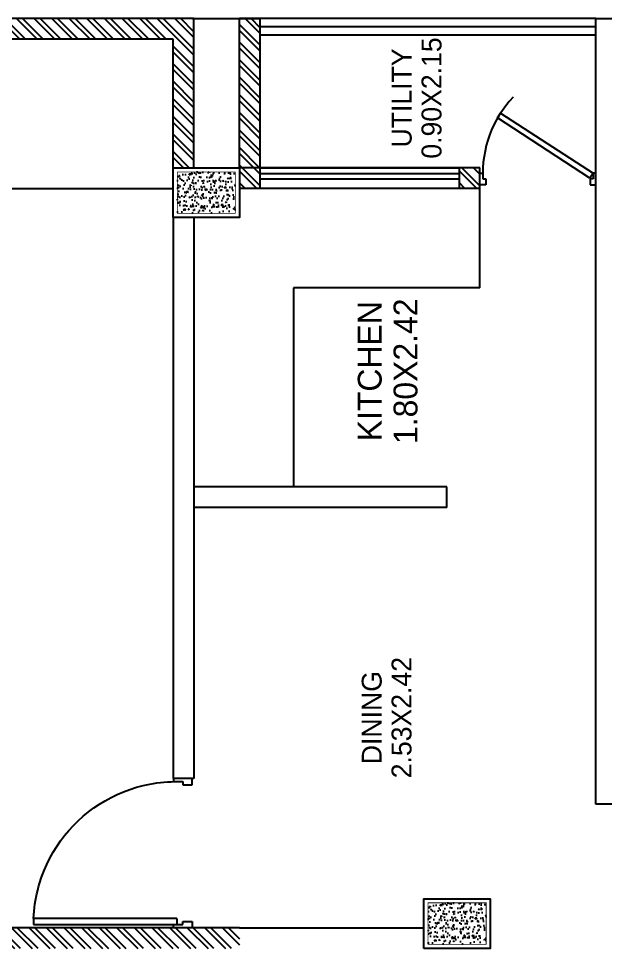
# Model space of a CAD drawing. Header units: inches. Extents: x 182687 to 187672, y -88924 to -84846.
# Drawn here: x 182927.2 to 183065.7, y -86237.3 to -86017.8 of the extents above; entities that cross this region are included whole.
import ezdxf
from ezdxf.enums import TextEntityAlignment as Align

# ---------------------------------------------------------------- set-up
doc = ezdxf.new("R2010")
doc.units = ezdxf.units.IN
doc.header["$MEASUREMENT"] = 0
doc.linetypes.add('PROYECCION', pattern=[19.05, 12.7, -6.35])
doc.styles.add('HemBha', font='GOTHIC.TTF')
pattern_1 = [(135, (184076.6587, -88524.891), (-2.0752047, -2.0752047), []), (135, (184076.6587, -88523.5075), (-2.0752047, -2.0752047), [])]

# ---------------------------------------------------------------- blocks, each defined once
blk = doc.blocks.new('REVISED COL LAYOUT')
h = blk.add_hatch()
h.set_pattern_fill('AR-CONC', color=5, scale=10, style=0)
h.set_pattern_definition([(50, (92031.887, -41023.41), (71.726, -6.2752), [7.5, -82.5]), (355, (92031.89, -41023.41), (-13.87513, 75.2192), [6, -66]), (100.4514, (92037.864, -41023.936), (57.8509, 68.944), [6.374, -70.1142]), (46.1842, (92031.89, -41003.41), (106.7241, -16.5519), [11.25, -123.75]), (96.6356, (92040.78, -41004.79), (93.4662, 97.4119), [9.561, -105.1714]), (351.1842, (92031.89, -41003.41), (93.4662, 97.4119), [9, -99]), (21, (92041.887, -41008.41), (59.6907, -40.2619), [7.5, -82.5]), (326, (92041.89, -41008.41), (24.33153, 72.515), [6, -66]), (71.4514, (92046.86, -41011.77), (84.02224, 32.2531), [6.374, -70.1142]), (37.5, (92031.887, -41023.413), (1.215986, 33.289385), [0, -65.2, 0, -67, 0, -66.25]), (7.5, (92031.887, -41023.413), (26.30695, 39.44117), [0, -38.2, 0, -63.7, 0, -25.25]), (327.5, (92009.587, -41023.413), (53.38224, -2.25549), [0, -25, 0, -78, 0, -103.5]), (317.5, (91999.587, -41023.413), (58.31862, 10.0105), [0, -32.5, 0, -51.8, 0, -73.5])])
h.paths.add_polyline_path([(98863.9, -45508.9), (99113.9, -45508.9), (99113.9, -45858.9), (98863.9, -45858.9)])
h = blk.add_hatch()
h.set_pattern_fill('AR-CONC', color=5, scale=10, style=0)
h.set_pattern_definition([(50, (87622.387, -42535.91), (71.726, -6.2752), [7.5, -82.5]), (355, (87622.39, -42535.91), (-13.87513, 75.2192), [6, -66]), (100.4514, (87628.364, -42536.436), (57.8509, 68.944), [6.374, -70.1142]), (46.1842, (87622.39, -42515.91), (106.7241, -16.5519), [11.25, -123.75]), (96.6356, (87631.28, -42517.29), (93.4662, 97.4119), [9.561, -105.1714]), (351.1842, (87622.39, -42515.91), (93.4662, 97.4119), [9, -99]), (21, (87632.387, -42520.91), (59.6907, -40.2619), [7.5, -82.5]), (326, (87632.39, -42520.91), (24.33153, 72.515), [6, -66]), (71.4514, (87637.36, -42524.27), (84.02224, 32.2531), [6.374, -70.1142]), (37.5, (87622.387, -42535.913), (1.215986, 33.289385), [0, -65.2, 0, -67, 0, -66.25]), (7.5, (87622.387, -42535.913), (26.30695, 39.44117), [0, -38.2, 0, -63.7, 0, -25.25]), (327.5, (87600.087, -42535.913), (53.38224, -2.25549), [0, -25, 0, -78, 0, -103.5]), (317.5, (87590.087, -42535.913), (58.31862, 10.0105), [0, -32.5, 0, -51.8, 0, -73.5])])
h.paths.add_polyline_path([(94454.4, -47021.4), (94704.4, -47021.4), (94704.4, -47371.4), (94454.4, -47371.4)])
at = {"color": 5}
for points in [[(98838.9, -45483.9), (99138.9, -45483.9), (99138.9, -45883.9), (98838.9, -45883.9)], [(94429.4, -46996.4), (94729.4, -46996.4), (94729.4, -47396.4), (94429.4, -47396.4)]]:
    blk.add_lwpolyline(points, close=True, dxfattribs=at)
at = {"color": 5, "const_width": 5}
for points in [[(98863.9, -45508.9), (99113.9, -45508.9), (99113.9, -45858.9), (98863.9, -45858.9)], [(94454.4, -47021.4), (94704.4, -47021.4), (94704.4, -47371.4), (94454.4, -47371.4)]]:
    blk.add_lwpolyline(points, close=True, dxfattribs=at)
blk = doc.blocks.new('PUERTA-M-120')
at = {"color": 6}
for p, q in [((-0.075, 0.125), (-0.075, 1.275)), ((-0.075, 1.275), (-0.025, 1.275)), ((-0.025, 1.275), (-0.025, 0.125)), ((-1.2, 0), (-1.2, 0.15)), ((-1.2, 0.15), (-1.175, 0.15)), ((-1.175, 0.15), (-1.175, 0.075)), ((0, 0.15), (-0.025, 0.15)), ((-0.025, 0.15), (-0.025, 0.075)), ((0, 0), (0, 0.15)), ((-1.175, 0.075), (-1.15, 0.075)), ((-1.15, 0.075), (-1.15, 0)), ((-0.075, 0.125), (-0.025, 0.125)), ((-0.025, 0.075), (-0.05, 0.075)), ((-0.05, 0.075), (-0.05, 0)), ((-1.15, 0), (-1.2, 0)), ((-0.05, 0), (0, 0))]:
    blk.add_line(p, q, dxfattribs=at)
at = {"color": 6, "linetype": 'PROYECCION'}
blk.add_arc((-0.0237, 0.1248), 1.1514, 92.55335, 180.61136, dxfattribs=at)
blk = doc.blocks.new('PUERTA-G-100')
at = {"color": 6}
for p, q in [((-0.8484, 0.5765), (-0.8211, 0.6184)), ((-0.0523, 0.0581), (-0.8484, 0.5765)), ((-0.8211, 0.6184), (-0.025, 0.1)), ((-1, 0), (-1, 0.1)), ((-1, 0.1), (-0.975, 0.1)), ((-0.975, 0.1), (-0.975, 0.05)), ((-0.025, 0.1), (-0.0523, 0.0581)), ((0, 0.1), (-0.025, 0.1)), ((-0.025, 0.1), (-0.025, 0.05)), ((0, 0), (0, 0.1)), ((-0.95, 0), (-1, 0)), ((-0.975, 0.05), (-0.95, 0.05)), ((-0.95, 0.05), (-0.95, 0)), ((-0.025, 0.05), (-0.05, 0.05)), ((-0.05, 0.05), (-0.05, 0)), ((-0.05, 0), (0, 0))]:
    blk.add_line(p, q, dxfattribs=at)
at = {"color": 6, "linetype": 'PROYECCION'}
blk.add_arc((-0.025, 0.1), 0.9503, 136.50744, 183.01592, dxfattribs=at)

msp = doc.modelspace()

# ---------------------------------------------------------------- hatches: boundary and pattern name
h = msp.add_hatch()
h.set_pattern_fill('ANSI32', color=256, scale=7.826087, angle=90)
h.set_pattern_definition(pattern_1)
h.paths.add_polyline_path([(182845.287, -86325.303), (182845.287, -86330.194), (182908.874, -86330.194), (182908.874, -86325.303)])
h.paths.add_polyline_path([(182829.635, -86302.314), (182829.635, -86325.303), (182834.526, -86325.303), (182834.526, -86302.314)])
h.paths.add_polyline_path([(182829.635, -86237.259), (182829.635, -86259.28), (182834.526, -86259.28), (182834.526, -86237.259)])
h.paths.add_polyline_path([(182805.178, -86225.52), (182805.178, -86196.173), (182800.287, -86196.173), (182800.287, -86237.259), (182829.635, -86237.259), (182829.635, -86225.52)])
h.paths.add_polyline_path([(182794.417, -86122.803), (182794.417, -86127.694), (182829.635, -86127.694), (182829.635, -86122.803)])
h.paths.add_polyline_path([(182794.417, -86052.975), (182794.417, -86057.866), (182829.635, -86057.866), (182829.635, -86052.975)])
h.paths.add_polyline_path([(182834.526, -86180.52), (182834.526, -86123.4), (182829.635, -86123.4), (182829.635, -86186.548), (182834.526, -86186.548), (182834.526, -86185.412), (182916.7, -86185.412), (182921.591, -86185.412), (182921.591, -86180.52)])
h.paths.add_polyline_path([(182829.635, -86204.147), (182829.635, -86225.52), (182834.526, -86225.52), (182834.526, -86204.147)])
h.paths.add_polyline_path([(182845.287, -86232.368), (182845.287, -86237.259), (182979.328, -86237.259), (182979.328, -86232.368)])
h.paths.add_polyline_path([(182916.7, -86212.803), (182916.7, -86232.368), (182921.591, -86232.368), (182921.591, -86212.803)])
h.paths.add_polyline_path([(182979.309, -86017.757), (182979.309, -86052.975), (182984.2, -86052.975), (182984.2, -86017.757)])
h.paths.add_polyline_path([(182968.548, -86052.975), (182968.548, -86017.757), (182905.939, -86017.757), (182905.939, -86052.975), (182899.234, -86052.975), (182899.234, -86057.866), (182910.83, -86057.866), (182910.83, -86022.649), (182963.656, -86022.649), (182963.656, -86052.975)])
h = msp.add_hatch()
h.set_pattern_fill('ANSI32', color=256, scale=7.826087, angle=90)
h.set_pattern_definition(pattern_1)
h.paths.add_polyline_path([(182979.309, -86052.975), (182979.309, -86057.866), (182984.2, -86057.866), (182984.2, -86052.975)])
h = msp.add_hatch()
h.set_pattern_fill('ANSI32', color=256, scale=7.826087, angle=90)
h.set_pattern_definition([(135, (180563.9434, -94165.9102), (-2.0752047, -2.0752047), []), (135, (180563.9434, -94164.5267), (-2.0752047, -2.0752047), [])])
h.paths.add_polyline_path([(183031.147, -86052.975), (183031.147, -86057.866), (183036.048, -86057.866), (183036.048, -86052.975)])

# ---------------------------------------------------------------- linework, layer by layer
for p, q in [((182968.548, -86017.757), (182905.939, -86017.757)), ((182968.548, -86052.975), (182968.548, -86017.757)), ((182968.548, -86017.757), (182984.2, -86017.757)), ((182979.309, -86052.975), (182979.309, -86017.757)), ((183063.439, -86017.757), (182979.309, -86017.757)), ((182984.2, -86052.975), (182984.2, -86017.757)), ((183063.439, -86052.975), (183063.439, -86017.757)), ((183063.439, -86017.757), (183068.33, -86017.757)), ((183063.439, -86019.714), (182984.2, -86019.714)), ((182963.656, -86022.649), (182910.83, -86022.649)), ((182963.656, -86052.975), (182963.656, -86022.649)), ((183063.439, -86021.67), (182984.2, -86021.67)), ((183036.048, -86052.975), (182979.309, -86052.975)), ((183036.048, -86057.866), (183036.048, -86052.975)), ((183063.439, -86203.236), (183063.439, -86052.975)), ((182910.83, -86057.866), (182963.656, -86057.866)), ((183036.048, -86057.866), (182979.309, -86057.866)), ((183036.048, -86081.344), (183036.048, -86057.866)), ((182963.656, -86064.714), (182963.656, -86180.52)), ((182968.548, -86064.714), (182968.548, -86185.412)), ((183036.048, -86081.344), (182992.026, -86081.344)), ((182992.026, -86081.344), (182992.026, -86128.301)), ((183028.222, -86128.301), (182968.548, -86128.301)), ((183028.222, -86133.192), (183028.222, -86128.301)), ((183028.222, -86133.192), (182968.548, -86133.192)), ((182963.656, -86180.52), (182963.656, -86197.151)), ((182968.548, -86185.412), (182968.548, -86197.151)), ((182968.548, -86197.151), (182963.656, -86197.151)), ((183068.33, -86203.236), (183063.439, -86203.236)), ((182979.309, -86232.368), (182845.287, -86232.368)), ((182979.309, -86232.368), (183022.841, -86232.368))]:
    msp.add_line(p, q)
for points in [[(183031.147, -86057.866), (182984.2, -86057.866), (182984.2, -86052.975), (183031.147, -86052.975)], [(183031.147, -86055.695), (182984.2, -86055.695), (182984.2, -86054.344), (183031.147, -86054.344)]]:
    msp.add_lwpolyline(points, close=True)

# ---------------------------------------------------------------- block references
at = {"xscale": 27.3913043465782, "yscale": 27.3913043465782, "zscale": 27.3913043465782}
msp.add_blockref('PUERTA-G-100', (183063.439, -86056.983), dxfattribs=at)
at = {"rotation": 90}
for name, p, xscale, yscale, zscale in [('REVISED COL LAYOUT', (181183.852, -89932.325), 0.03913043478082616, 0.03913043478082616, 0.03913043478082616), ('PUERTA-M-120', (182968.166, -86232.368), -29.34782608561956, 29.34782608561956, 29.34782608561956)]:
    msp.add_blockref(name, p, dxfattribs=dict(at, xscale=xscale, yscale=yscale, zscale=zscale))

# ---------------------------------------------------------------- texts
at = {"style": 'HemBha'}
for s, height, p in [('0.90X2.15', 4.6957, (183026.981, -86036.5)), ('UTILITY', 4.6957, (183019.938, -86036.5)), ('1.80X2.42', 5.6348, (183021.315, -86101.007)), ('KITCHEN', 5.6348, (183012.863, -86101.007)), ('2.53X2.42', 4.6957, (183019.906, -86182.78)), ('DINING', 4.6957, (183012.863, -86182.78))]:
    msp.add_text(s, height=height, rotation=90, dxfattribs=at).set_placement(p, align=Align.CENTER)

doc.saveas('drawing.dxf')
